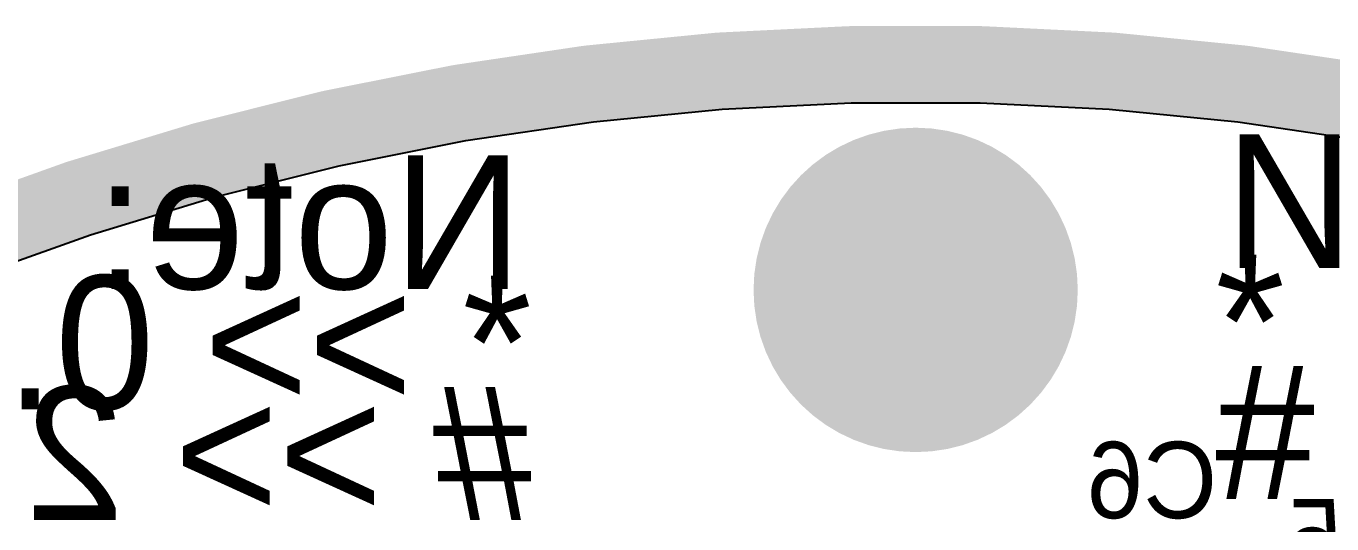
# Model space of a CAD drawing. Header units: millimetres. Extents: x 2.49 to 5.32, y 1.64 to 4.48.
# Drawn here: x 3.44 to 4.124, y 4.219 to 4.48 of the extents above; entities that cross this region are included whole.
import ezdxf

# ---------------------------------------------------------------- set-up
doc = ezdxf.new("R2010")
doc.units = ezdxf.units.MM
doc.header["$MEASUREMENT"] = 0
for name, color, linetype in [('BottomLayer', 5, 'Continuous'), ('BottomOverlay', 54, 'Continuous'), ('BottomSolder', 6, 'Continuous'), ('InternalPlane1', 76, 'Continuous'), ('InternalPlane2', 16, 'Continuous'), ('Mechanical2', 216, 'Continuous'), ('MultiLayer', 9, 'Continuous'), ('PadHoleLayer', 156, 'Continuous'), ('TopLayer', 1, 'Continuous'), ('TopOverlay', 2, 'Continuous'), ('TopSolder', 216, 'Continuous')]:
    doc.layers.add(name, color=color, linetype=linetype)

msp = doc.modelspace()

# ---------------------------------------------------------------- linework, layer by layer
at = {"layer": 'BottomLayer', "const_width": 0.05906}
msp.add_lwpolyline([(3.87647, 4.34153, 1), (3.93553, 4.34153, 1)], format="xyb", close=True, dxfattribs=at)
at = {"layer": 'BottomSolder', "const_width": 0.06306}
msp.add_lwpolyline([(3.87447, 4.34153, 1), (3.93753, 4.34153, 1)], format="xyb", close=True, dxfattribs=at)
at = {"layer": 'InternalPlane1'}
for p, q in [((3.80463, 4.43622), (3.87218, 4.43954)), ((3.87218, 4.43954), (3.93982, 4.43954)), ((3.93982, 4.43954), (4.00737, 4.43622)), ((3.73732, 4.42959), (3.80463, 4.43622)), ((4.00737, 4.43622), (4.07468, 4.42959)), ((3.67042, 4.41967), (3.73732, 4.42959)), ((4.07468, 4.42959), (4.14158, 4.41967)), ((3.60409, 4.40647), (3.67042, 4.41967)), ((3.53848, 4.39004), (3.60409, 4.40647)), ((3.47376, 4.37041), (3.53848, 4.39004)), ((3.41008, 4.34762), (3.47376, 4.37041))]:
    msp.add_line(p, q, dxfattribs=at)
at = {"layer": 'InternalPlane1', "const_width": 0.04}
for points in [[(3.73486, 4.44954), (3.80315, 4.45627)], [(3.80315, 4.45627), (3.87169, 4.45964)], [(3.87169, 4.45964), (3.94031, 4.45964)], [(3.94031, 4.45964), (4.00885, 4.45627)], [(4.00885, 4.45627), (4.07714, 4.44954)], [(3.66699, 4.43948), (3.73486, 4.44954)], [(4.07714, 4.44954), (4.14501, 4.43948)], [(3.59968, 4.42609), (3.66699, 4.43948)], [(3.53312, 4.40942), (3.59968, 4.42609)], [(3.46745, 4.3895), (3.53312, 4.40942)], [(3.40285, 4.36638), (3.46745, 4.3895)]]:
    msp.add_lwpolyline(points, dxfattribs=at)
at = {"layer": 'InternalPlane1'}
for points, const_width in [([(3.79315, 4.45627, 1), (3.81315, 4.45627, 1)], 0.02), ([(3.79315, 4.45627, 1), (3.81315, 4.45627, 1)], 0.02), ([(3.86169, 4.45964, 1), (3.88169, 4.45964, 1)], 0.02), ([(3.86169, 4.45964, 1), (3.88169, 4.45964, 1)], 0.02), ([(3.93031, 4.45964, 1), (3.95031, 4.45964, 1)], 0.02), ([(3.93031, 4.45964, 1), (3.95031, 4.45964, 1)], 0.02), ([(3.99885, 4.45627, 1), (4.01885, 4.45627, 1)], 0.02), ([(3.99885, 4.45627, 1), (4.01885, 4.45627, 1)], 0.02), ([(3.72486, 4.44954, 1), (3.74486, 4.44954, 1)], 0.02), ([(3.72486, 4.44954, 1), (3.74486, 4.44954, 1)], 0.02), ([(4.06714, 4.44954, 1), (4.08714, 4.44954, 1)], 0.02), ([(4.06714, 4.44954, 1), (4.08714, 4.44954, 1)], 0.02), ([(3.65699, 4.43948, 1), (3.67699, 4.43948, 1)], 0.02), ([(3.65699, 4.43948, 1), (3.67699, 4.43948, 1)], 0.02), ([(3.58968, 4.42609, 1), (3.60968, 4.42609, 1)], 0.02), ([(3.58968, 4.42609, 1), (3.60968, 4.42609, 1)], 0.02), ([(3.52312, 4.40942, 1), (3.54312, 4.40942, 1)], 0.02), ([(3.52312, 4.40942, 1), (3.54312, 4.40942, 1)], 0.02), ([(3.86354, 4.34153, 1), (3.94846, 4.34153, 1)], 0.08493), ([(3.45745, 4.3895, 1), (3.47745, 4.3895, 1)], 0.02), ([(3.45745, 4.3895, 1), (3.47745, 4.3895, 1)], 0.02)]:
    msp.add_lwpolyline(points, format="xyb", close=True, dxfattribs=dict(at, const_width=const_width))
at = {"layer": 'InternalPlane2'}
for p, q in [((3.80463, 4.43622), (3.87218, 4.43954)), ((3.87218, 4.43954), (3.93982, 4.43954)), ((3.93982, 4.43954), (4.00737, 4.43622)), ((3.73732, 4.42959), (3.80463, 4.43622)), ((4.00737, 4.43622), (4.07468, 4.42959)), ((3.67042, 4.41967), (3.73732, 4.42959)), ((4.07468, 4.42959), (4.14158, 4.41967)), ((3.60409, 4.40647), (3.67042, 4.41967)), ((3.53848, 4.39004), (3.60409, 4.40647)), ((3.47376, 4.37041), (3.53848, 4.39004)), ((3.41008, 4.34762), (3.47376, 4.37041))]:
    msp.add_line(p, q, dxfattribs=at)
at = {"layer": 'InternalPlane2', "const_width": 0.04}
for points in [[(3.73486, 4.44954), (3.80315, 4.45627)], [(3.80315, 4.45627), (3.87169, 4.45964)], [(3.87169, 4.45964), (3.94031, 4.45964)], [(3.94031, 4.45964), (4.00885, 4.45627)], [(4.00885, 4.45627), (4.07714, 4.44954)], [(3.66699, 4.43948), (3.73486, 4.44954)], [(4.07714, 4.44954), (4.14501, 4.43948)], [(3.59968, 4.42609), (3.66699, 4.43948)], [(3.53312, 4.40942), (3.59968, 4.42609)], [(3.46745, 4.3895), (3.53312, 4.40942)], [(3.40285, 4.36638), (3.46745, 4.3895)]]:
    msp.add_lwpolyline(points, dxfattribs=at)
at = {"layer": 'InternalPlane2'}
for points, const_width in [([(3.79315, 4.45627, 1), (3.81315, 4.45627, 1)], 0.02), ([(3.79315, 4.45627, 1), (3.81315, 4.45627, 1)], 0.02), ([(3.86169, 4.45964, 1), (3.88169, 4.45964, 1)], 0.02), ([(3.86169, 4.45964, 1), (3.88169, 4.45964, 1)], 0.02), ([(3.93031, 4.45964, 1), (3.95031, 4.45964, 1)], 0.02), ([(3.93031, 4.45964, 1), (3.95031, 4.45964, 1)], 0.02), ([(3.99885, 4.45627, 1), (4.01885, 4.45627, 1)], 0.02), ([(3.99885, 4.45627, 1), (4.01885, 4.45627, 1)], 0.02), ([(3.72486, 4.44954, 1), (3.74486, 4.44954, 1)], 0.02), ([(3.72486, 4.44954, 1), (3.74486, 4.44954, 1)], 0.02), ([(4.06714, 4.44954, 1), (4.08714, 4.44954, 1)], 0.02), ([(4.06714, 4.44954, 1), (4.08714, 4.44954, 1)], 0.02), ([(3.65699, 4.43948, 1), (3.67699, 4.43948, 1)], 0.02), ([(3.65699, 4.43948, 1), (3.67699, 4.43948, 1)], 0.02), ([(3.58968, 4.42609, 1), (3.60968, 4.42609, 1)], 0.02), ([(3.58968, 4.42609, 1), (3.60968, 4.42609, 1)], 0.02), ([(3.52312, 4.40942, 1), (3.54312, 4.40942, 1)], 0.02), ([(3.52312, 4.40942, 1), (3.54312, 4.40942, 1)], 0.02), ([(3.86354, 4.34153, 1), (3.94846, 4.34153, 1)], 0.08493), ([(3.45745, 4.3895, 1), (3.47745, 4.3895, 1)], 0.02), ([(3.45745, 4.3895, 1), (3.47745, 4.3895, 1)], 0.02)]:
    msp.add_lwpolyline(points, format="xyb", close=True, dxfattribs=dict(at, const_width=const_width))
at = {"layer": 'Mechanical2', "const_width": 0.015}
msp.add_lwpolyline([(5.30364, 3.062, 1), (2.50836, 3.062, 1)], format="xyb", close=True, dxfattribs=at)
at = {"layer": 'MultiLayer', "const_width": 0.05906}
msp.add_lwpolyline([(3.87647, 4.34153, 1), (3.93553, 4.34153, 1)], format="xyb", close=True, dxfattribs=at)
at = {"layer": 'PadHoleLayer', "const_width": 0.06693}
msp.add_lwpolyline([(3.87254, 4.34153, 1), (3.93946, 4.34153, 1)], format="xyb", close=True, dxfattribs=at)
at = {"layer": 'TopLayer', "const_width": 0.05906}
msp.add_lwpolyline([(3.87647, 4.34153, 1), (3.93553, 4.34153, 1)], format="xyb", close=True, dxfattribs=at)
at = {"layer": 'TopSolder', "const_width": 0.06306}
msp.add_lwpolyline([(3.87447, 4.34153, 1), (3.93753, 4.34153, 1)], format="xyb", close=True, dxfattribs=at)

# ---------------------------------------------------------------- texts
at = {"layer": 'BottomOverlay', "text_generation_flag": 2}
for s, p in [('Note:', (3.7, 4.342)), ('* >> 0.1uF', (3.705, 4.27906)), ('# >> 220nF', (3.705, 4.22106))]:
    msp.add_text(s, height=0.07, rotation=360, dxfattribs=at).set_placement(p)
for s, p in [('C6', (4.064, 4.222)), ('R5', (4.168, 4.192))]:
    msp.add_text(s, height=0.04, dxfattribs=at).set_placement(p)
at = {"layer": 'TopOverlay'}
for s, p in [('Note:', (4.068, 4.353)), ('* >> 0.1uF', (4.063, 4.29006)), ('# >> 220nF', (4.063, 4.23206))]:
    msp.add_text(s, height=0.07, rotation=360, dxfattribs=at).set_placement(p)

doc.saveas('drawing.dxf')
